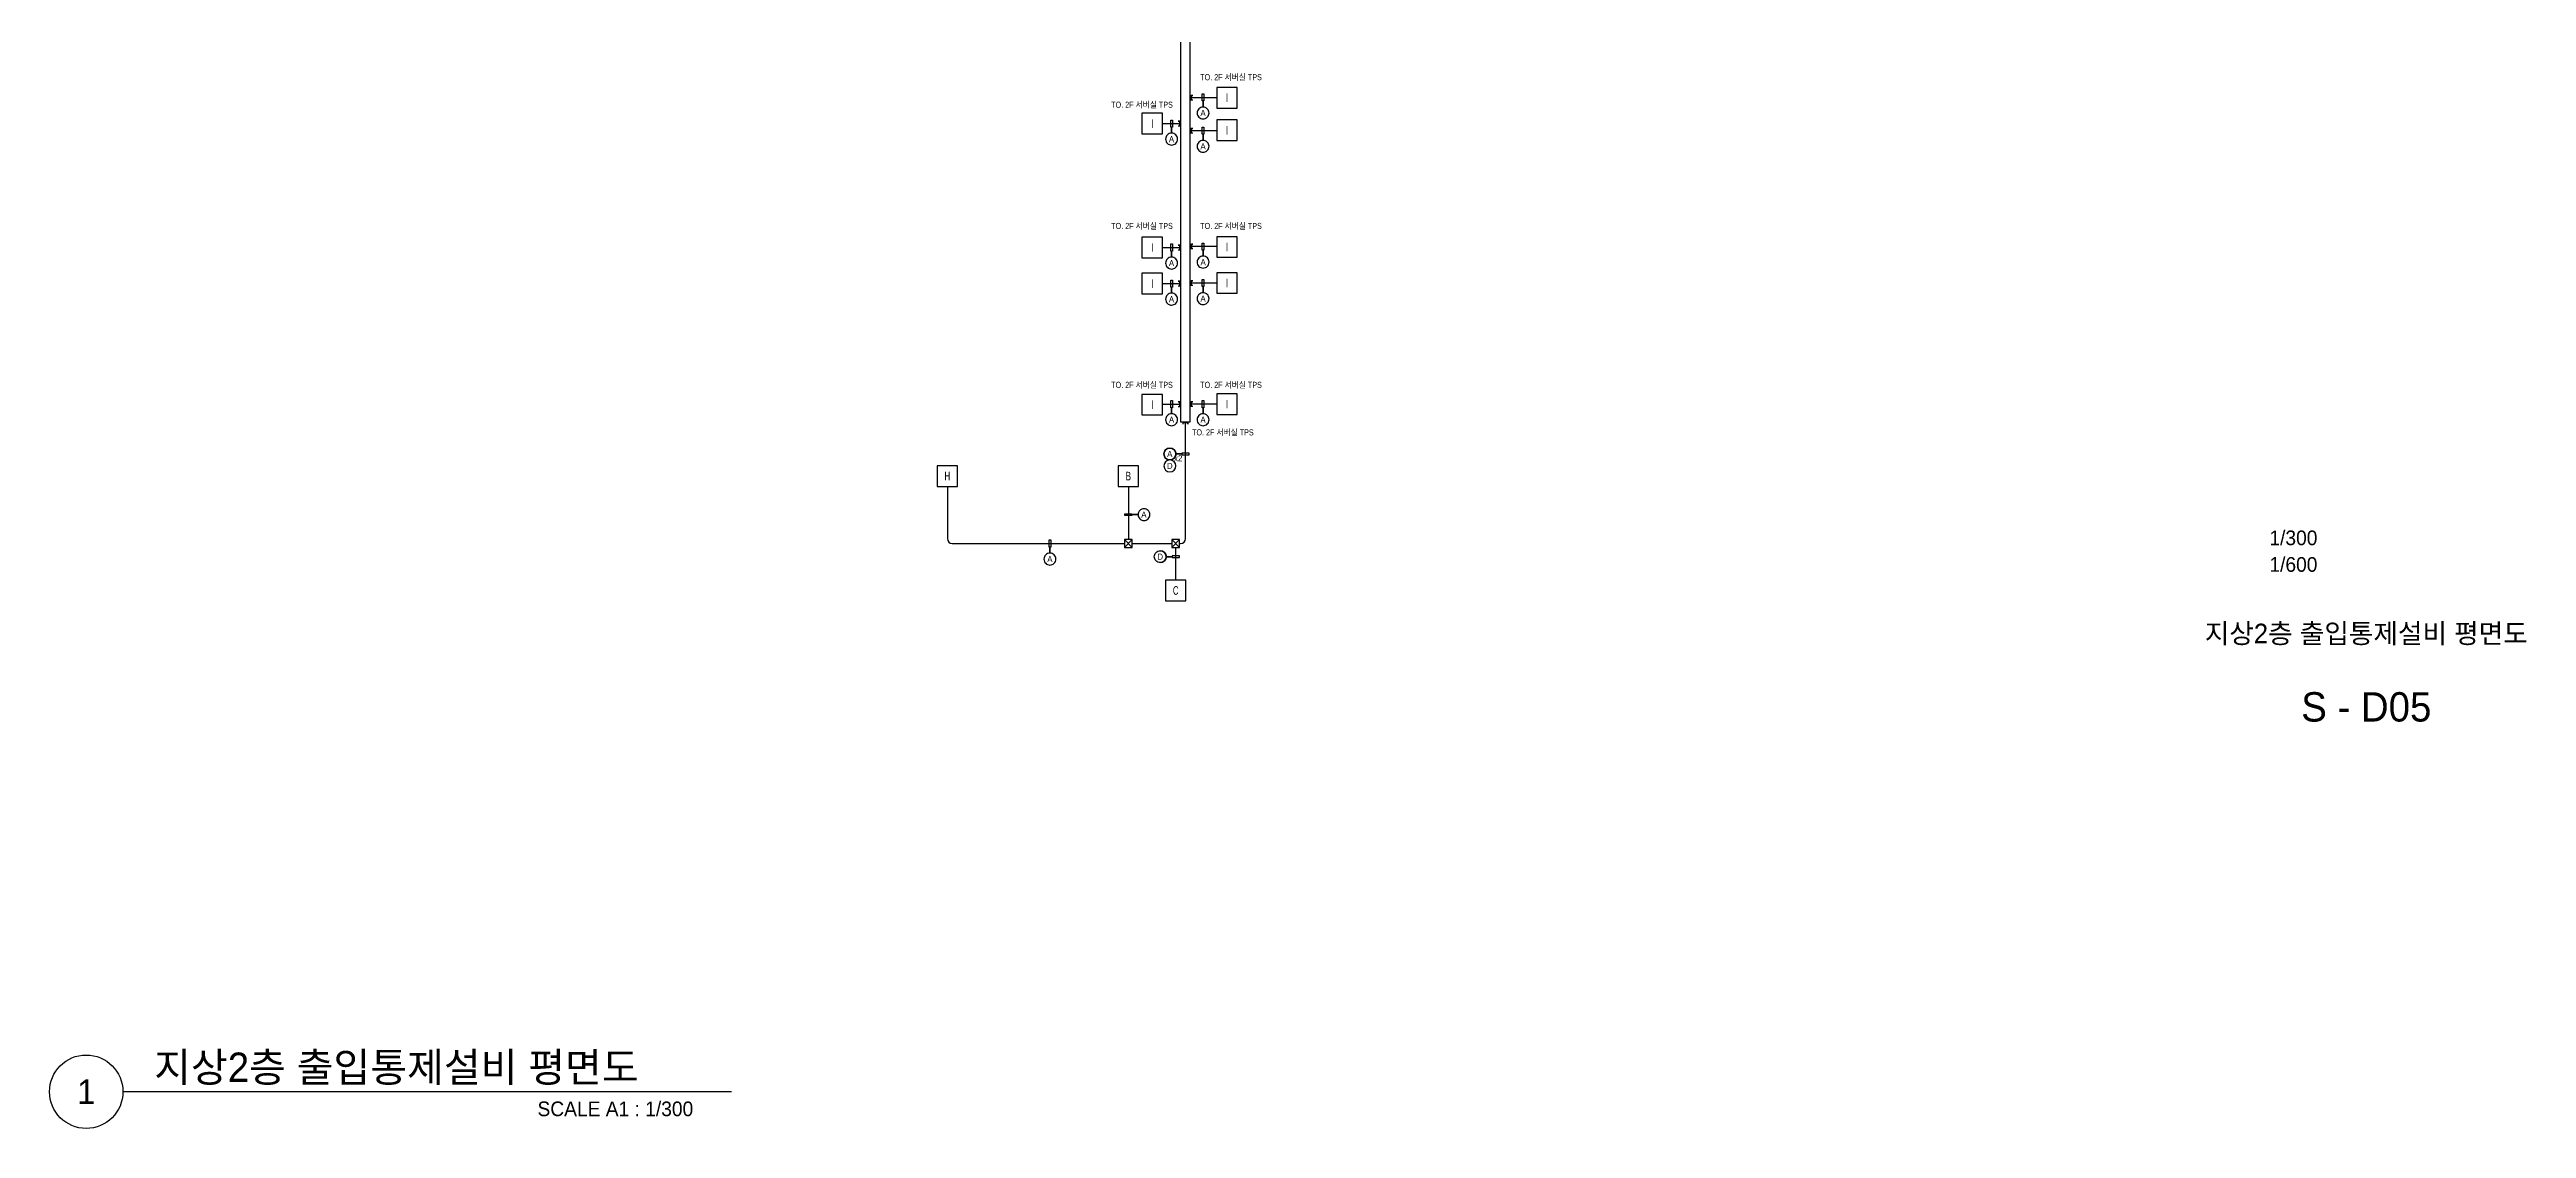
# Model space of a CAD drawing. Header units: millimetres. Extents: x 88230 to 502050, y -351975 to 882900.
# Drawn here: x 91128 to 243076, y -169350 to -103220 of the extents above; entities that cross this region are included whole.
import ezdxf
from ezdxf.enums import TextEntityAlignment as Align

# ---------------------------------------------------------------- set-up
doc = ezdxf.new("R2010")
doc.units = ezdxf.units.MM
doc.header["$LTSCALE"] = 150
for name, color, linetype in [('------16 CCTV', 3, 'Continuous'), ('-----20 General Symbol', 3, 'Continuous'), ('-----27 Communication Cable Tray', 2, 'Continuous'), ('-----29 Indicator', 1, 'Continuous'), ('-----30 Text', 2, 'Continuous'), ('-----41 Drawing Title', 2, 'Continuous'), ('-----42 Drawing Number', 2, 'Continuous'), ('-----43 Drawing Scale', 3, 'Continuous'), ('4', 4, 'Continuous')]:
    doc.layers.add(name, color=color, linetype=linetype)
doc.styles.add('ELEC', font='')
doc.styles.get('ELEC').set_extended_font_data('Dotum')

# ---------------------------------------------------------------- blocks, each defined once
blk = doc.blocks.new('GOK_I')
at = {"layer": '-----20 General Symbol', "color": 1}
blk.add_lwpolyline([(272950, 39120), (274750, 39120), (274750, 40920), (272950, 40920)], close=True, dxfattribs=at)
at = {"layer": '-----20 General Symbol', "color": 3, "style": 'ELEC', "width": 0.7}
blk.add_text('I', height=750, dxfattribs=at).set_placement((273850, 40020), align=Align.MIDDLE_CENTER)
blk = doc.blocks.new('O08')
blk.add_hatch(color=256).paths.add_polyline_path([(120, 51), (-120, 51), (-120, 0), (120, 0)])
blk.add_lwpolyline([(120, 127.5), (120, 0), (-120, 0), (-120, 127.5), (-120, 51), (120, 51)])
blk = doc.blocks.new('GOK_C')
at = {"layer": '-----20 General Symbol', "color": 1}
blk.add_lwpolyline([(114698, -205929), (115958, -205929), (115958, -204669), (114698, -204669)], close=True, dxfattribs=at)
at = {"layer": '-----20 General Symbol', "color": 3, "style": 'ELEC', "width": 0.7}
blk.add_text('C', height=525, dxfattribs=at).set_placement((115328, -205299), align=Align.MIDDLE_CENTER)
blk = doc.blocks.new('GOK_H')
at = {"layer": '-----20 General Symbol', "color": 1}
blk.add_lwpolyline([(139470, -259730), (140730, -259730), (140730, -258470), (139470, -258470)], close=True, dxfattribs=at)
at = {"layer": '-----20 General Symbol', "color": 3, "style": 'ELEC', "width": 0.7}
blk.add_text('H', height=525, dxfattribs=at).set_placement((140100, -259100), align=Align.MIDDLE_CENTER)
blk = doc.blocks.new('BOX')
at = {"layer": '-----20 General Symbol'}
for p, q in [((200, 200), (-200, -200)), ((-200, 200), (200, -200))]:
    blk.add_line(p, q, dxfattribs=at)
blk.add_lwpolyline([(-200, 200), (200, 200), (200, -200), (-200, -200)], close=True, dxfattribs=at)
blk = doc.blocks.new('GOK_B')
at = {"layer": '-----20 General Symbol', "color": 1}
blk.add_lwpolyline([(272950, 41850), (274750, 41850), (274750, 43650), (272950, 43650)], close=True, dxfattribs=at)
at = {"layer": '-----20 General Symbol', "color": 3, "style": 'ELEC', "width": 0.7}
blk.add_text('B', height=750, dxfattribs=at).set_placement((273850, 42750), align=Align.MIDDLE_CENTER)

msp = doc.modelspace()

# ---------------------------------------------------------------- linework, layer by layer
at = {"layer": '-----27 Communication Cable Tray', "elevation": 0}
msp.add_lwpolyline([(160510, -100683), (160510, -126029), (161110, -126029), (161110, -100683)], close=True, dxfattribs=at)
at = {"layer": '-----29 Indicator', "color": 1, "elevation": 0}
for points in [[(161891, -106745), (161891, -106372), (161840, -106372), (161840, -105936), (161943, -105936), (161943, -106372), (161866, -106372), (161891, -106372), (161891, -106745, 0.4142136), (161527, -107109, 0.4142136), (161891, -107474, 0.4142136), (162256, -107109, 0.4142136), (161891, -106745, 0.1510418)], [(161891, -108786), (161891, -108413), (161840, -108413), (161840, -107977), (161943, -107977), (161943, -108413), (161866, -108413), (161891, -108413), (161891, -108786, 0.4142136), (161527, -109151, 0.4142136), (161891, -109515, 0.4142136), (162256, -109151, 0.4142136), (161891, -108786, 0.1510418)], [(161891, -118121), (161891, -117748), (161840, -117748), (161840, -117312), (161943, -117312), (161943, -117748), (161866, -117748), (161891, -117748), (161891, -118121, 0.4142136), (161527, -118486, 0.4142136), (161891, -118850, 0.4142136), (162256, -118486, 0.4142136), (161891, -118121, 0.1510418)], [(159958, -125547), (159958, -125174), (159906, -125174), (159906, -124738), (160009, -124738), (160009, -125174), (159932, -125174), (159958, -125174), (159958, -125547, 0.4142136), (159593, -125912, 0.4142136), (159958, -126276, 0.4142136), (160322, -125912, 0.4142136), (159958, -125547, 0.1510418)], [(161891, -125547), (161891, -125174), (161840, -125174), (161840, -124738), (161943, -124738), (161943, -125174), (161866, -125174), (161891, -125174), (161891, -125547, 0.4142136), (161527, -125912, 0.4142136), (161891, -126276, 0.4142136), (162256, -125912, 0.4142136), (161891, -125547, 0.1510418)], [(160220, -128009), (160592, -128009), (160592, -128060), (161029, -128060), (161029, -127958), (160592, -127958), (160592, -128035), (160592, -128009), (160220, -128009, -0.4142136), (159855, -128374, -0.4142136), (159490, -128009, -0.4142136), (159855, -127644, -0.4142136), (160220, -128009, -0.1510418)], [(159628, -134304), (160001, -134304), (160001, -134356), (160437, -134356), (160437, -134253), (160001, -134253), (160001, -134330), (160001, -134304), (159628, -134304, -0.4142136), (159263, -134669, -0.4142136), (158899, -134304, -0.4142136), (159263, -133940, -0.4142136), (159628, -134304, -0.1510418)]]:
    msp.add_lwpolyline(points, format="xyb", dxfattribs=at)
at = {"layer": '-----29 Indicator', "color": 1}
for points in [[(159958, -108346), (159958, -107973), (159906, -107973), (159906, -107537), (160009, -107537), (160009, -107973), (159932, -107973), (159958, -107973), (159958, -108346, 0.4142136), (159593, -108711, 0.4142136), (159958, -109076, 0.4142136), (160322, -108711, 0.4142136), (159958, -108346, 0.1510418)], [(159958, -115943), (159958, -115571), (159906, -115571), (159906, -115134), (160009, -115134), (160009, -115571), (159932, -115571), (159958, -115571), (159958, -115943, 0.4142136), (159593, -116308, 0.4142136), (159958, -116673, 0.4142136), (160322, -116308, 0.4142136), (159958, -115943, 0.1510418)], [(161896, -115886), (161896, -115513), (161844, -115513), (161844, -115077), (161947, -115077), (161947, -115513), (161870, -115513), (161896, -115513), (161896, -115886, 0.4142136), (161531, -116251, 0.4142136), (161896, -116615, 0.4142136), (162260, -116251, 0.4142136), (161896, -115886, 0.1510418)], [(159958, -118154), (159958, -117781), (159906, -117781), (159906, -117345), (160009, -117345), (160009, -117781), (159932, -117781), (159958, -117781), (159958, -118154, 0.4142136), (159593, -118519, 0.4142136), (159958, -118884, 0.4142136), (160322, -118519, 0.4142136), (159958, -118154, 0.1510418)], [(157901, -131726), (157528, -131726), (157528, -131778), (157092, -131778), (157092, -131675), (157528, -131675), (157528, -131752), (157528, -131726), (157901, -131726, 0.4142136), (158266, -132091, 0.4142136), (158631, -131726, 0.4142136), (158266, -131362, 0.4142136), (157901, -131726, 0.1510418)], [(152497, -134086), (152497, -133713), (152446, -133713), (152446, -133277), (152549, -133277), (152549, -133713), (152472, -133713), (152497, -133713), (152497, -134086, 0.4142136), (152132, -134451, 0.4142136), (152497, -134815, 0.4142136), (152862, -134451, 0.4142136), (152497, -134086, 0.1510418)]]:
    msp.add_lwpolyline(points, format="xyb", dxfattribs=at)
for centre, start, end in [((159855, -128009), 90, 180), ((159855, -128009), 180, 270), ((159855, -128739), 90, 180), ((159855, -128739), 180, 270), ((159855, -128009), 0, 90), ((159855, -128009), 270, 0), ((159855, -128739), 0, 90), ((159855, -128739), 270, 0), ((159263, -134304), 0, 90), ((159263, -134304), 270, 0)]:
    msp.add_arc(centre, 365, start, end, dxfattribs=at)
at = {"layer": '-----41 Drawing Title', "color": 7}
msp.add_line((132972, -167100), (95628, -167100), dxfattribs=at)
msp.add_circle((93378, -167100), 2250, dxfattribs=at)
at = {"layer": '4'}
for p, q in [((162729, -106172), (161110, -106172)), ((159405, -107755), (160510, -107755)), ((162729, -108195), (161110, -108195)), ((159405, -115353), (160510, -115353)), ((162729, -115295), (161115, -115295)), ((159405, -117563), (160510, -117563)), ((162729, -117530), (161110, -117530)), ((159405, -124956), (160510, -124956)), ((160810, -133195), (160810, -126029)), ((162729, -124956), (161110, -124956)), ((146204, -129995), (146204, -133195)), ((157310, -129995), (157310, -133255)), ((146504, -133495), (157070, -133495)), ((157550, -133495), (159974, -133495)), ((160454, -133495), (160510, -133495)), ((160214, -135745), (160214, -133735))]:
    msp.add_line(p, q, dxfattribs=at)
for centre, start, end in [((146504, -133195), 180, 270), ((160510, -133195), 270, 0)]:
    msp.add_arc(centre, 300, start, end, dxfattribs=at)

# ---------------------------------------------------------------- block references
at = {"layer": '------16 CCTV', "lineweight": 0, "extrusion": (0, 0, -1), "xscale": 1.2, "yscale": 1.2, "zscale": -1.2}
for p in [(-157310, -133495), (-160214, -133495)]:
    msp.add_blockref('BOX', p, dxfattribs=at)
at = {"layer": '-----20 General Symbol', "xscale": 0.6999999999970896, "yscale": 0.6999999999970896, "zscale": 0.6999999999970896}
for name, p in [('GOK_I', (-28336, -134186)), ('GOK_I', (-32920, -135769)), ('GOK_I', (-28336, -136178)), ('GOK_I', (-32920, -143367)), ('GOK_I', (-28336, -143333)), ('GOK_I', (-32920, -145577)), ('GOK_I', (-28336, -145544)), ('GOK_I', (-32920, -153003)), ('GOK_I', (-28336, -152970)), ('GOK_B', (-34385, -159290))]:
    msp.add_blockref(name, p, dxfattribs=at)
at = {"layer": '-----20 General Symbol'}
for name, p in [('GOK_H', (6104, 129735)), ('GOK_C', (44886, 68924))]:
    msp.add_blockref(name, p, dxfattribs=at)
at = {"layer": '4', "yscale": 1.199999999953434, "zscale": 1.199999999953434}
for p, xscale, rotation in [((161110, -106172), 1.199999999953434, 270), ((160510, -107755), -1.199999999953434, 90), ((161110, -108195), 1.199999999953434, 270), ((160510, -115353), -1.199999999953434, 90), ((161115, -115295), 1.199999999953434, 270), ((160510, -117563), -1.199999999953434, 90), ((161110, -117530), 1.199999999953434, 270), ((160510, -124956), -1.199999999953434, 90), ((160810, -126029), 1.199999999953434, 180), ((161110, -124956), 1.199999999953434, 270)]:
    msp.add_blockref('O08', p, dxfattribs=dict(at, xscale=xscale, rotation=rotation))

# ---------------------------------------------------------------- texts
at = {"layer": '-----30 Text', "style": 'ELEC'}
for s, p in [('A', (161891, -107109)), ('A', (159958, -108711)), ('A', (161891, -109151)), ('A', (159958, -116308)), ('A', (161896, -116251)), ('A', (159958, -118519)), ('A', (161891, -118486)), ('A', (159958, -125912)), ('A', (161891, -125912)), ('A', (159850, -128009)), ('D', (159850, -128739)), ('A', (158261, -131726)), ('A', (152497, -134451)), ('D', (159259, -134304, 0))]:
    msp.add_text(s, height=375, dxfattribs=at).set_placement(p, align=Align.MIDDLE)
msp.add_text('x2', height=375, dxfattribs=at).set_placement((160107, -128458))
at = {"layer": '-----41 Drawing Title', "style": 'ELEC'}
msp.add_text('지상2층 출입통제설비 평면도', height=1200, dxfattribs=at).set_placement((233250, -139010), align=Align.MIDDLE_CENTER)
at = {"layer": '-----41 Drawing Title', "color": 2, "style": 'ELEC'}
msp.add_text('지상2층 출입통제설비 평면도', height=1800, dxfattribs=at).set_placement((97545, -166500))
at = {"layer": '-----41 Drawing Title', "color": 7, "style": 'ELEC'}
msp.add_text('1', height=1500, dxfattribs=at).set_placement((93378, -167100), align=Align.MIDDLE)
at = {"layer": '-----41 Drawing Title', "style": 'ELEC'}
msp.add_text('SCALE A1 : 1/300', height=900, dxfattribs=at).set_placement((130617, -168600), align=Align.RIGHT)
at = {"layer": '-----42 Drawing Number', "style": 'ELEC'}
msp.add_text('S - D05', height=1800, dxfattribs=at).set_placement((233250, -143510), align=Align.MIDDLE_CENTER)
at = {"layer": '-----43 Drawing Scale', "style": 'ELEC'}
for s, p in [('1/300', (228779, -133150)), ('1/600', (228779, -134780))]:
    msp.add_text(s, height=900, dxfattribs=at).set_placement(p, align=Align.MIDDLE_CENTER)
at = {"style": 'ELEC', "width": 0.9}
for p in [(163607, -104904), (158147, -106590), (158147, -114022), (163607, -114022), (158147, -123763), (163607, -123763), (163106, -126676)]:
    msp.add_text('TO. 2F 서버실 TPS', height=375, dxfattribs=at).set_placement(p, align=Align.MIDDLE)

doc.saveas('drawing.dxf')
